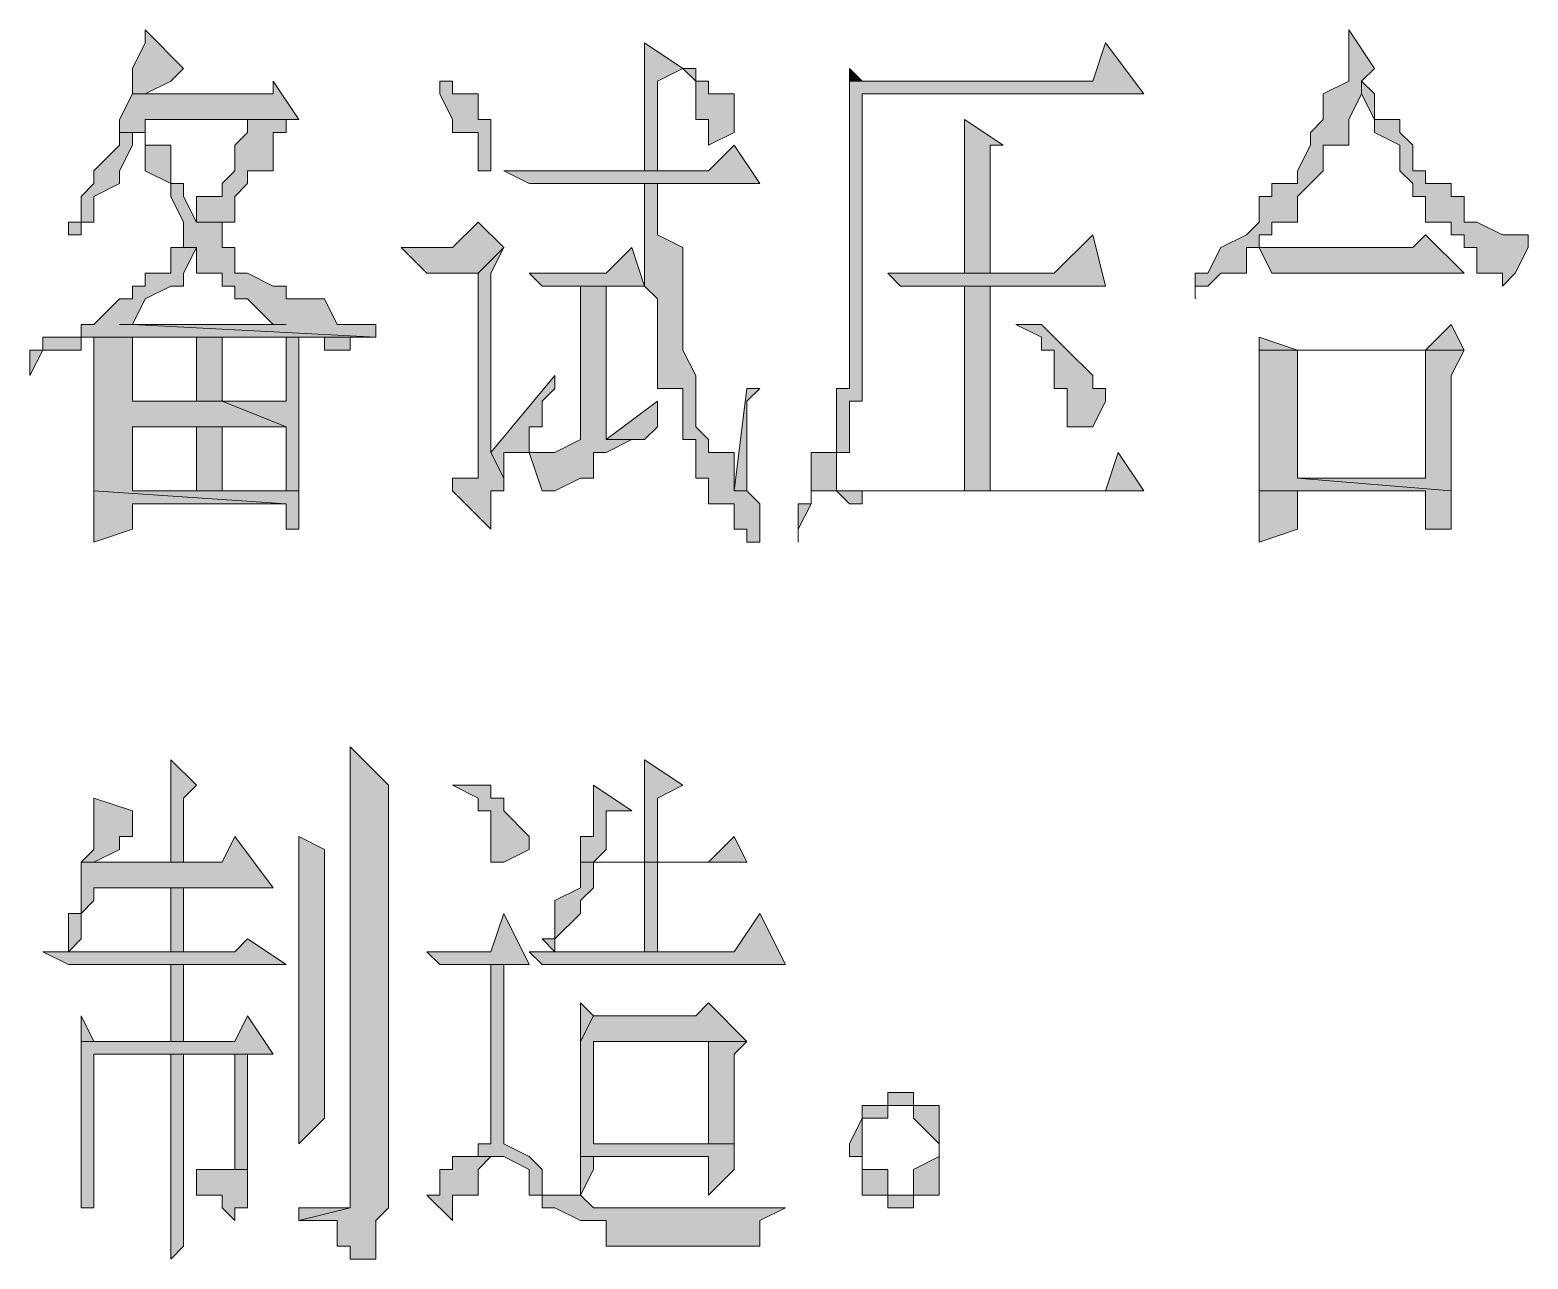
# Model space of a CAD drawing. Header units: millimetres. Extents: x 20 to 821, y 1 to 1134.
# Drawn here: x 688.5 to 709.56, y 529.88 to 547.16 of the extents above; entities that cross this region are included whole.
import ezdxf

# ---------------------------------------------------------------- set-up
doc = ezdxf.new("R2010")
doc.units = ezdxf.units.MM
doc.layers.add('1', color=7, linetype='Continuous')

msp = doc.modelspace()

# ---------------------------------------------------------------- hatches: boundary and pattern name
h = msp.add_hatch(color=0)
h.dxf.hatch_style = 2
h.paths.add_polyline_path([(690.12, 547.161732), (690.12, 546.981732), (689.94, 546.621732), (689.94, 546.261732), (690.12, 546.261732), (690.48, 546.441732), (690.66, 546.621732)])
h = msp.add_hatch(color=0)
h.dxf.hatch_style = 2
h.paths.add_polyline_path([(707.04, 547.161732), (707.04, 546.441732), (706.68, 546.261732), (706.68, 545.901732), (706.5, 545.721732), (706.5, 545.541732), (706.32, 545.181732), (706.32, 545.001732), (705.96, 545.001732), (705.96, 544.821732), (705.78, 544.821732), (705.78, 544.461732), (705.6, 544.281732), (705.24, 544.101732), (705.06, 543.741732), (704.88, 543.741732), (704.88, 543.561732), (704.88, 543.381732), (704.88, 543.561732), (705.06, 543.561732), (705.24, 543.741732), (705.6, 543.741732), (705.6, 544.101732), (705.78, 544.101732), (705.78, 544.281732), (705.96, 544.281732), (705.96, 544.461732), (706.32, 544.461732), (706.32, 544.821732), (706.5, 545.001732), (706.68, 545.181732), (706.68, 545.541732), (707.04, 545.541732), (707.04, 545.901732), (707.22, 546.261732), (707.22, 546.441732), (707.4, 546.621732)])
h = msp.add_hatch(color=0)
h.dxf.hatch_style = 2
h.paths.add_polyline_path([(697.14, 546.981732), (697.14, 545.181732), (697.32, 545.181732), (697.32, 546.441732), (697.68, 546.621732)])
h = msp.add_hatch(color=0)
h.dxf.hatch_style = 2
h.paths.add_polyline_path([(703.62, 546.981732), (703.44, 546.441732), (700.02, 546.441732), (700.02, 546.261732), (700.02, 542.121732), (699.84, 542.121732), (699.84, 541.221732), (699.48, 541.221732), (699.48, 540.861732), (699.48, 540.501732), (699.3, 540.501732), (699.3, 539.961732), (699.3, 540.141732), (699.48, 540.501732), (699.48, 540.681732), (699.84, 540.681732), (699.84, 541.221732), (700.02, 541.221732), (700.02, 541.941732), (700.2, 541.941732), (700.2, 546.261732), (704.16, 546.261732)])
h = msp.add_hatch(color=0)
h.dxf.hatch_style = 2
h.paths.add_polyline_path([(697.68, 546.621732), (697.86, 546.441732), (697.86, 545.901732), (698.04, 545.901732), (698.04, 545.541732), (698.4, 545.721732), (698.4, 546.261732), (698.04, 546.261732), (698.04, 546.441732), (697.86, 546.441732), (697.86, 546.621732)])
h = msp.add_hatch(color=0)
h.dxf.hatch_style = 2
h.paths.add_polyline_path([(700.02, 546.621732), (700.02, 546.441732), (700.2, 546.441732)])
h = msp.add_hatch(color=0)
h.dxf.hatch_style = 2
h.paths.add_polyline_path([(691.92, 546.441732), (691.92, 546.261732), (690.12, 546.261732), (689.94, 546.261732), (689.76, 545.901732), (689.76, 545.721732), (690.12, 545.721732), (690.12, 545.181732), (690.48, 545.001732), (690.48, 544.821732), (690.66, 544.461732), (690.66, 544.101732), (690.48, 544.101732), (690.84, 544.101732), (690.84, 543.741732), (691.2, 543.741732), (691.2, 543.561732), (691.38, 543.561732), (691.38, 543.381732), (691.56, 543.381732), (691.92, 543.021732), (692.1, 543.021732), (691.92, 543.021732), (689.94, 543.021732), (693.36, 542.841732), (693.36, 543.021732), (693, 543.021732), (692.82, 543.021732), (692.64, 543.381732), (692.1, 543.381732), (692.1, 543.561732), (691.92, 543.561732), (691.56, 543.741732), (691.38, 543.741732), (691.38, 544.101732), (691.2, 544.101732), (691.2, 544.281732), (691.2, 544.461732), (691.38, 544.461732), (690.84, 544.461732), (690.66, 544.821732), (690.66, 545.001732), (690.48, 545.001732), (690.48, 545.541732), (690.12, 545.541732), (690.12, 545.901732), (691.56, 545.901732), (692.28, 545.901732)])
h = msp.add_hatch(color=0)
h.dxf.hatch_style = 2
h.paths.add_polyline_path([(694.26, 546.441732), (694.26, 546.261732), (694.44, 545.901732), (694.44, 545.721732), (694.8, 545.721732), (694.8, 545.181732), (694.98, 545.181732), (694.98, 545.901732), (694.8, 545.901732), (694.8, 546.261732), (694.44, 546.261732), (694.44, 546.441732)])
h = msp.add_hatch(color=0)
h.dxf.hatch_style = 2
h.paths.add_polyline_path([(707.22, 546.441732), (707.22, 546.261732), (707.4, 545.901732), (707.4, 545.721732), (707.76, 545.541732), (707.76, 545.181732), (707.94, 545.001732), (707.94, 544.821732), (708.12, 544.821732), (708.12, 544.461732), (708.48, 544.461732), (708.48, 544.281732), (708.66, 544.281732), (708.66, 544.101732), (708.84, 544.101732), (708.84, 543.741732), (709.2, 543.741732), (709.2, 543.561732), (709.38, 543.741732), (709.56, 544.101732), (709.56, 544.281732), (709.38, 544.281732), (709.2, 544.281732), (708.84, 544.461732), (708.66, 544.461732), (708.66, 544.821732), (708.48, 544.821732), (708.48, 545.001732), (708.12, 545.001732), (708.12, 545.181732), (707.94, 545.181732), (707.94, 545.541732), (707.76, 545.721732), (707.76, 545.901732), (707.4, 545.901732), (707.4, 546.261732)])
h = msp.add_hatch(color=0)
h.dxf.hatch_style = 2
h.paths.add_polyline_path([(692.28, 545.901732), (691.56, 545.901732), (691.56, 545.721732), (691.38, 545.541732), (691.38, 545.181732), (691.2, 545.001732), (691.2, 544.821732), (690.84, 544.821732), (690.84, 544.461732), (691.38, 544.461732), (691.38, 544.821732), (691.56, 545.001732), (691.56, 545.181732), (691.92, 545.181732), (691.92, 545.721732), (692.1, 545.721732), (692.1, 545.901732)])
h = msp.add_hatch(color=0)
h.dxf.hatch_style = 2
h.paths.add_polyline_path([(701.64, 545.901732), (701.64, 543.741732), (702, 543.741732), (702, 545.541732), (702.18, 545.541732)])
h = msp.add_hatch(color=0)
h.dxf.hatch_style = 2
h.paths.add_polyline_path([(689.76, 545.721732), (689.76, 545.541732), (689.4, 545.181732), (689.4, 545.001732), (689.22, 544.821732), (689.22, 544.461732), (689.04, 544.461732), (689.04, 544.281732), (689.22, 544.281732), (689.22, 544.461732), (689.4, 544.461732), (689.4, 544.821732), (689.76, 545.001732), (689.76, 545.181732), (689.94, 545.541732), (689.94, 545.721732), (690.12, 545.721732)])
h = msp.add_hatch(color=0)
h.dxf.hatch_style = 2
h.paths.add_polyline_path([(698.4, 545.541732), (698.04, 545.181732), (695.16, 545.181732), (695.52, 545.001732), (698.76, 545.001732)])
h = msp.add_hatch(color=0)
h.dxf.hatch_style = 2
h.paths.add_polyline_path([(697.32, 545.001732), (697.14, 545.001732), (697.14, 544.821732), (697.14, 543.561732), (696.24, 543.561732), (697.14, 543.561732), (697.32, 543.381732), (697.32, 542.121732), (697.68, 542.121732), (697.68, 541.581732), (697.68, 541.401732), (697.86, 541.401732), (697.86, 541.221732), (697.86, 540.861732), (698.04, 540.861732), (698.04, 540.501732), (698.4, 540.501732), (698.4, 540.141732), (698.58, 540.141732), (698.58, 539.961732), (698.76, 539.961732), (698.76, 540.501732), (698.58, 540.681732), (698.4, 540.681732), (698.4, 540.861732), (698.4, 541.221732), (698.04, 541.221732), (698.04, 541.401732), (697.86, 541.581732), (697.86, 542.301732), (697.68, 542.661732), (697.68, 544.101732), (697.32, 544.281732)])
h = msp.add_hatch(color=0)
h.dxf.hatch_style = 2
h.paths.add_polyline_path([(694.8, 544.461732), (694.44, 544.101732), (693.72, 544.101732), (694.08, 543.741732), (694.8, 543.741732), (695.16, 544.101732)])
h = msp.add_hatch(color=0)
h.dxf.hatch_style = 2
h.paths.add_polyline_path([(703.44, 544.281732), (702.9, 543.741732), (700.56, 543.741732), (700.74, 543.561732), (703.62, 543.561732)])
h = msp.add_hatch(color=0)
h.dxf.hatch_style = 2
h.paths.add_polyline_path([(708.12, 544.281732), (707.94, 544.101732), (705.78, 544.101732), (705.96, 543.741732), (708.66, 543.741732)])
h = msp.add_hatch(color=0)
h.dxf.hatch_style = 2
h.paths.add_polyline_path([(690.48, 544.101732), (690.48, 543.741732), (690.12, 543.741732), (690.12, 543.561732), (689.94, 543.561732), (689.94, 543.381732), (689.76, 543.381732), (689.4, 543.021732), (689.22, 543.021732), (689.22, 542.841732), (688.68, 542.841732), (688.68, 542.661732), (688.5, 542.661732), (688.5, 542.301732), (688.68, 542.661732), (689.04, 542.661732), (689.22, 542.661732), (689.22, 542.841732), (693.36, 542.841732), (689.94, 543.021732), (689.76, 543.021732), (689.94, 543.021732), (690.12, 543.381732), (690.48, 543.561732), (690.66, 543.561732), (690.66, 543.741732), (690.84, 544.101732)])
h = msp.add_hatch(color=0)
h.dxf.hatch_style = 2
h.paths.add_polyline_path([(695.16, 544.101732), (694.8, 543.741732), (694.8, 540.861732), (694.44, 540.861732), (694.44, 540.681732), (694.98, 540.141732), (694.98, 540.681732), (695.16, 540.681732), (695.16, 540.861732), (694.98, 541.221732), (694.98, 543.741732)])
h = msp.add_hatch(color=0)
h.dxf.hatch_style = 2
h.paths.add_polyline_path([(696.96, 544.101732), (696.6, 543.741732), (695.52, 543.741732), (695.7, 543.561732), (697.14, 543.561732)])
h = msp.add_hatch(color=0)
h.dxf.hatch_style = 2
h.paths.add_polyline_path([(696.24, 543.561732), (696.24, 541.401732), (695.88, 541.221732), (695.52, 541.221732), (695.7, 540.681732), (695.88, 540.681732), (696.24, 540.861732), (696.42, 540.861732), (696.42, 541.221732), (696.6, 541.221732), (696.96, 541.401732), (696.6, 541.401732), (696.6, 543.561732), (697.14, 543.561732)])
h = msp.add_hatch(color=0)
h.dxf.hatch_style = 2
h.paths.add_polyline_path([(701.64, 540.681732), (702, 540.681732), (702, 543.561732), (701.64, 543.561732)])
h = msp.add_hatch(color=0)
h.dxf.hatch_style = 2
h.paths.add_polyline_path([(702.72, 543.021732), (702.36, 543.021732), (702.72, 542.841732), (702.72, 542.661732), (702.9, 542.661732), (702.9, 542.121732), (703.08, 542.121732), (703.08, 541.581732), (703.44, 541.581732), (703.62, 541.941732), (703.62, 542.121732), (703.44, 542.121732), (703.44, 542.301732), (703.08, 542.661732), (702.9, 542.841732)])
h = msp.add_hatch(color=0)
h.dxf.hatch_style = 2
h.paths.add_polyline_path([(708.48, 543.021732), (708.12, 542.661732), (705.78, 542.661732), (705.78, 542.301732), (705.78, 540.681732), (708.12, 540.681732), (708.12, 540.141732), (708.48, 540.141732), (708.48, 540.681732), (706.32, 540.861732), (706.32, 542.661732), (708.12, 542.661732), (708.66, 542.661732)])
h = msp.add_hatch(color=0)
h.dxf.hatch_style = 2
h.paths.add_polyline_path([(689.4, 542.841732), (689.4, 540.681732), (692.1, 540.501732), (692.1, 540.141732), (692.28, 540.141732), (692.28, 540.681732), (691.2, 540.681732), (689.94, 540.681732), (689.94, 541.581732), (692.1, 541.581732), (691.2, 541.941732), (689.94, 541.941732), (689.94, 542.841732), (692.28, 542.841732)])
h = msp.add_hatch(color=0)
h.dxf.hatch_style = 2
h.paths.add_polyline_path([(693, 542.841732), (689.4, 542.841732), (692.28, 542.841732), (692.64, 542.841732), (692.64, 542.661732), (693, 542.661732)])
h = msp.add_hatch(color=0)
h.dxf.hatch_style = 2
h.paths.add_polyline_path([(690.84, 542.841732), (690.84, 541.941732), (689.94, 541.941732), (691.2, 541.941732), (691.2, 542.841732), (692.1, 542.841732)])
h = msp.add_hatch(color=0)
h.dxf.hatch_style = 2
h.paths.add_polyline_path([(692.28, 542.841732), (690.84, 542.841732), (692.1, 542.841732), (692.1, 541.941732), (691.2, 541.941732), (692.1, 541.581732), (692.1, 540.681732), (691.2, 540.681732), (692.28, 540.681732), (692.28, 540.861732)])
h = msp.add_hatch(color=0)
h.dxf.hatch_style = 2
h.paths.add_polyline_path([(705.78, 542.841732), (705.78, 542.661732), (706.32, 542.661732)])
h = msp.add_hatch(color=0)
h.dxf.hatch_style = 2
h.paths.add_polyline_path([(708.66, 542.661732), (708.12, 542.661732), (708.12, 540.861732), (706.32, 540.861732), (708.48, 540.681732), (708.48, 542.301732)])
h = msp.add_hatch(color=0)
h.dxf.hatch_style = 2
h.paths.add_polyline_path([(695.88, 542.301732), (694.98, 541.221732), (695.16, 540.861732), (695.16, 541.221732), (695.52, 541.221732), (695.52, 541.581732), (695.7, 541.581732), (695.7, 541.941732), (695.88, 542.121732)])
h = msp.add_hatch(color=0)
h.dxf.hatch_style = 2
h.paths.add_polyline_path([(698.76, 542.121732), (698.58, 542.121732), (698.4, 540.681732), (698.58, 540.681732), (698.58, 540.861732), (698.58, 541.941732)])
h = msp.add_hatch(color=0)
h.dxf.hatch_style = 2
h.paths.add_polyline_path([(697.32, 541.941732), (696.6, 541.401732), (697.14, 541.401732), (697.32, 541.581732)])
h = msp.add_hatch(color=0)
h.dxf.hatch_style = 2
h.paths.add_polyline_path([(691.2, 541.581732), (690.84, 541.581732), (690.84, 540.681732), (689.94, 540.681732), (691.2, 540.681732)])
h = msp.add_hatch(color=0)
h.dxf.hatch_style = 2
h.paths.add_polyline_path([(703.8, 541.221732), (703.62, 540.681732), (699.84, 540.681732), (700.02, 540.501732), (700.2, 540.501732), (700.2, 540.681732), (704.16, 540.681732)])
h = msp.add_hatch(color=0)
h.dxf.hatch_style = 2
h.paths.add_polyline_path([(689.4, 540.681732), (689.4, 539.961732), (689.94, 540.141732), (689.94, 540.501732), (692.1, 540.501732)])
h = msp.add_hatch(color=0)
h.dxf.hatch_style = 2
h.paths.add_polyline_path([(705.78, 540.681732), (705.78, 539.961732), (706.32, 540.141732), (706.32, 540.681732), (708.12, 540.681732)])
h = msp.add_hatch(color=0)
h.dxf.hatch_style = 2
h.paths.add_polyline_path([(693, 537.081732), (693, 530.601732), (692.28, 530.421732), (692.82, 530.421732), (692.82, 530.061732), (693, 530.061732), (693, 529.881732), (693.36, 529.881732), (693.36, 530.061732), (693.36, 530.421732), (693.54, 530.601732), (693.54, 536.541732)])
h = msp.add_hatch(color=0)
h.dxf.hatch_style = 2
h.paths.add_polyline_path([(690.48, 536.901732), (690.48, 535.461732), (689.4, 535.461732), (690.66, 535.461732), (690.66, 536.361732), (690.84, 536.541732)])
h = msp.add_hatch(color=0)
h.dxf.hatch_style = 2
h.paths.add_polyline_path([(697.14, 536.901732), (697.14, 535.461732), (697.32, 535.461732), (697.32, 536.361732), (697.68, 536.541732)])
h = msp.add_hatch(color=0)
h.dxf.hatch_style = 2
h.paths.add_polyline_path([(694.8, 536.541732), (694.44, 536.541732), (694.8, 536.361732), (694.8, 536.181732), (694.98, 536.181732), (694.98, 535.461732), (695.16, 535.461732), (695.52, 535.641732), (695.52, 535.821732), (695.16, 536.181732), (695.16, 536.361732), (694.98, 536.361732), (694.98, 536.541732)])
h = msp.add_hatch(color=0)
h.dxf.hatch_style = 2
h.paths.add_polyline_path([(696.42, 536.541732), (696.42, 535.821732), (696.24, 535.821732), (696.24, 535.461732), (696.42, 535.461732), (696.6, 535.641732), (696.6, 536.181732), (696.96, 536.181732)])
h = msp.add_hatch(color=0)
h.dxf.hatch_style = 2
h.paths.add_polyline_path([(689.4, 536.361732), (689.4, 535.641732), (689.22, 535.461732), (690.66, 535.461732), (689.4, 535.461732), (689.76, 535.641732), (689.76, 535.821732), (689.94, 535.821732), (689.94, 536.181732)])
h = msp.add_hatch(color=0)
h.dxf.hatch_style = 2
h.paths.add_polyline_path([(691.38, 535.821732), (691.2, 535.461732), (689.22, 535.461732), (689.22, 535.101732), (689.22, 534.741732), (689.04, 534.741732), (689.04, 534.201732), (689.22, 534.381732), (689.22, 534.741732), (689.4, 534.921732), (689.4, 535.101732), (690.48, 535.101732), (691.92, 535.101732)])
h = msp.add_hatch(color=0)
h.dxf.hatch_style = 2
h.paths.add_polyline_path([(692.28, 535.821732), (692.28, 531.501732), (692.64, 531.861732), (692.64, 532.221732), (692.64, 535.641732)])
h = msp.add_hatch(color=0)
h.dxf.hatch_style = 2
h.paths.add_polyline_path([(698.4, 535.821732), (698.04, 535.461732), (696.24, 535.461732), (696.24, 535.101732), (695.88, 534.921732), (695.88, 534.381732), (695.7, 534.381732), (695.88, 534.201732), (695.88, 534.381732), (696.24, 534.741732), (696.24, 534.921732), (696.42, 535.101732), (696.42, 535.461732), (697.14, 535.461732), (698.58, 535.461732)])
h = msp.add_hatch(color=0)
h.dxf.hatch_style = 2
h.paths.add_polyline_path([(697.14, 534.201732), (697.32, 534.201732), (697.32, 535.461732), (697.14, 535.461732)])
h = msp.add_hatch(color=0)
h.dxf.hatch_style = 2
h.paths.add_polyline_path([(690.48, 534.201732), (690.66, 534.201732), (690.66, 535.101732), (690.48, 535.101732)])
h = msp.add_hatch(color=0)
h.dxf.hatch_style = 2
h.paths.add_polyline_path([(695.16, 534.741732), (694.98, 534.201732), (694.08, 534.201732), (694.26, 534.021732), (695.52, 534.021732)])
h = msp.add_hatch(color=0)
h.dxf.hatch_style = 2
h.paths.add_polyline_path([(698.76, 534.741732), (698.4, 534.201732), (695.52, 534.201732), (695.7, 534.021732), (699.12, 534.021732)])
h = msp.add_hatch(color=0)
h.dxf.hatch_style = 2
h.paths.add_polyline_path([(691.56, 534.381732), (691.38, 534.201732), (688.68, 534.201732), (689.04, 534.021732), (692.1, 534.021732)])
h = msp.add_hatch(color=0)
h.dxf.hatch_style = 2
h.paths.add_polyline_path([(690.48, 532.941732), (690.66, 532.941732), (690.66, 534.021732), (690.48, 534.021732)])
h = msp.add_hatch(color=0)
h.dxf.hatch_style = 2
h.paths.add_polyline_path([(695.52, 534.021732), (694.98, 534.021732), (694.98, 531.501732), (694.8, 531.501732), (694.8, 531.321732), (695.16, 531.321732), (695.52, 531.141732), (695.52, 530.781732), (695.7, 530.781732), (695.7, 530.601732), (695.88, 530.601732), (696.24, 530.421732), (696.6, 530.421732), (696.6, 530.061732), (696.96, 530.061732), (697.14, 530.061732), (698.76, 530.061732), (698.76, 530.421732), (699.12, 530.601732), (696.42, 530.601732), (696.24, 530.781732), (695.7, 530.781732), (695.7, 531.141732), (695.52, 531.321732), (695.16, 531.501732), (695.16, 534.021732)])
h = msp.add_hatch(color=0)
h.dxf.hatch_style = 2
h.paths.add_polyline_path([(696.24, 533.481732), (696.24, 532.941732), (696.42, 533.301732)])
h = msp.add_hatch(color=0)
h.dxf.hatch_style = 2
h.paths.add_polyline_path([(698.04, 533.481732), (697.86, 533.301732), (696.42, 533.301732), (696.24, 532.941732), (696.24, 531.321732), (698.04, 531.321732), (698.04, 530.781732), (698.4, 531.141732), (698.4, 531.501732), (696.42, 531.501732), (696.42, 532.941732), (698.04, 532.941732), (698.58, 532.941732)])
h = msp.add_hatch(color=0)
h.dxf.hatch_style = 2
h.paths.add_polyline_path([(689.22, 533.301732), (689.22, 532.941732), (689.4, 532.941732)])
h = msp.add_hatch(color=0)
h.dxf.hatch_style = 2
h.paths.add_polyline_path([(691.56, 533.301732), (691.38, 532.941732), (689.22, 532.941732), (689.22, 532.761732), (689.22, 530.601732), (689.4, 530.601732), (689.4, 532.761732), (690.48, 532.761732), (691.92, 532.761732)])
h = msp.add_hatch(color=0)
h.dxf.hatch_style = 2
h.paths.add_polyline_path([(698.58, 532.941732), (698.04, 532.941732), (698.04, 531.501732), (696.42, 531.501732), (698.4, 531.501732), (698.4, 532.761732)])
h = msp.add_hatch(color=0)
h.dxf.hatch_style = 2
h.paths.add_polyline_path([(690.66, 532.761732), (690.48, 532.761732), (690.48, 531.141732), (690.48, 529.881732), (690.66, 530.061732)])
h = msp.add_hatch(color=0)
h.dxf.hatch_style = 2
h.paths.add_polyline_path([(691.92, 532.761732), (691.38, 532.761732), (691.38, 531.321732), (691.38, 531.141732), (691.56, 531.141732), (691.56, 532.761732)])
h = msp.add_hatch(color=0)
h.dxf.hatch_style = 2
h.paths.add_polyline_path([(700.74, 532.221732), (700.56, 532.221732), (700.56, 532.041732), (700.2, 532.041732), (700.2, 531.861732), (700.02, 531.501732), (700.02, 531.321732), (700.2, 531.321732), (700.2, 530.781732), (700.74, 530.781732), (700.56, 530.781732), (700.56, 531.141732), (700.2, 531.141732), (700.2, 531.321732), (700.2, 531.861732), (700.56, 531.861732), (700.56, 532.041732), (700.74, 532.041732), (701.28, 532.041732), (700.92, 532.041732), (700.92, 532.221732)])
h = msp.add_hatch(color=0)
h.dxf.hatch_style = 2
h.paths.add_polyline_path([(701.28, 532.041732), (700.74, 532.041732), (700.92, 532.041732), (700.92, 531.861732), (701.28, 531.501732), (701.28, 531.321732), (700.92, 531.141732), (700.92, 530.781732), (700.74, 530.781732), (700.2, 530.781732), (700.56, 530.781732), (700.56, 530.601732), (700.74, 530.601732), (700.92, 530.601732), (700.92, 530.781732), (701.28, 530.781732)])
h = msp.add_hatch(color=0)
h.dxf.hatch_style = 2
h.paths.add_polyline_path([(690.84, 531.141732), (690.84, 530.781732), (691.2, 530.781732), (691.2, 530.601732), (691.38, 530.421732), (691.38, 530.601732), (691.56, 530.601732), (691.56, 531.141732), (691.38, 531.141732)])
h = msp.add_hatch(color=0)
h.dxf.hatch_style = 2
h.paths.add_polyline_path([(694.8, 531.321732), (694.44, 531.321732), (694.44, 531.141732), (694.26, 531.141732), (694.26, 530.781732), (694.08, 530.781732), (694.44, 530.421732), (694.44, 530.781732), (694.8, 530.781732), (694.8, 531.141732), (694.98, 531.321732), (695.16, 531.321732)])
h = msp.add_hatch(color=0)
h.dxf.hatch_style = 2
h.paths.add_polyline_path([(696.24, 531.321732), (696.24, 530.781732), (696.42, 531.141732), (696.42, 531.321732), (698.04, 531.321732)])
h = msp.add_hatch(color=0)
h.dxf.hatch_style = 2
h.paths.add_polyline_path([(692.28, 530.601732), (692.28, 530.421732), (693, 530.601732)])
h = msp.add_hatch(color=0)
h.dxf.hatch_style = 2
h.paths.add_polyline_path([(699.12, 530.601732), (697.32, 530.601732)])

# ---------------------------------------------------------------- linework, layer by layer
at = {"layer": '1', "color": 0, "lineweight": 5}
for points in [[(690.12, 547.161732), (690.12, 546.981732), (689.94, 546.621732), (689.94, 546.261732), (690.12, 546.261732), (690.48, 546.441732), (690.66, 546.621732), (690.12, 547.161732)], [(707.04, 547.161732), (707.04, 546.441732), (706.68, 546.261732), (706.68, 545.901732), (706.5, 545.721732), (706.5, 545.541732), (706.32, 545.181732), (706.32, 545.001732), (705.96, 545.001732), (705.96, 544.821732), (705.78, 544.821732), (705.78, 544.461732), (705.6, 544.281732), (705.24, 544.101732), (705.24, 544.101732), (705.06, 543.741732), (704.88, 543.741732), (704.88, 543.561732), (704.88, 543.381732), (704.88, 543.561732), (705.06, 543.561732), (705.24, 543.741732), (705.6, 543.741732), (705.6, 544.101732), (705.78, 544.101732), (705.78, 544.281732), (705.96, 544.281732), (705.96, 544.461732), (706.32, 544.461732), (706.32, 544.821732), (706.5, 545.001732), (706.68, 545.181732), (706.68, 545.541732), (707.04, 545.541732), (707.04, 545.901732), (707.22, 546.261732), (707.22, 546.441732), (707.4, 546.621732), (707.04, 547.161732)], [(697.14, 546.981732), (697.14, 545.181732), (697.32, 545.181732), (697.32, 546.441732), (697.68, 546.621732), (697.14, 546.981732)], [(703.62, 546.981732), (703.44, 546.441732), (700.02, 546.441732), (700.02, 546.261732), (700.02, 542.121732), (699.84, 542.121732), (699.84, 541.221732), (699.48, 541.221732), (699.48, 540.861732), (699.48, 540.861732), (699.48, 540.501732), (699.3, 540.501732), (699.3, 539.961732), (699.3, 540.141732), (699.48, 540.501732), (699.48, 540.681732), (699.84, 540.681732), (699.84, 541.221732), (700.02, 541.221732), (700.02, 541.941732), (700.2, 541.941732), (700.2, 546.261732), (704.16, 546.261732), (703.62, 546.981732)], [(697.68, 546.621732), (697.86, 546.441732), (697.86, 545.901732), (698.04, 545.901732), (698.04, 545.541732), (698.4, 545.721732), (698.4, 546.261732), (698.04, 546.261732), (698.04, 546.441732), (697.86, 546.441732), (697.86, 546.621732), (697.68, 546.621732)], [(700.02, 546.621732), (700.02, 546.441732), (700.2, 546.441732), (700.02, 546.621732)], [(691.92, 546.441732), (691.92, 546.261732), (690.12, 546.261732), (689.94, 546.261732), (689.76, 545.901732), (689.76, 545.721732), (690.12, 545.721732), (690.12, 545.181732), (690.48, 545.001732), (690.48, 544.821732), (690.66, 544.461732), (690.66, 544.101732), (690.48, 544.101732), (690.84, 544.101732), (690.84, 543.741732), (691.2, 543.741732), (691.2, 543.561732), (691.38, 543.561732), (691.38, 543.561732), (691.38, 543.381732), (691.56, 543.381732), (691.92, 543.021732), (692.1, 543.021732), (691.92, 543.021732), (689.94, 543.021732), (693.36, 542.841732), (693.36, 543.021732), (693, 543.021732), (692.82, 543.021732), (692.64, 543.381732), (692.1, 543.381732), (692.1, 543.561732), (691.92, 543.561732), (691.56, 543.741732), (691.38, 543.741732), (691.38, 544.101732), (691.2, 544.101732), (691.2, 544.281732), (691.2, 544.461732), (691.38, 544.461732), (690.84, 544.461732), (690.66, 544.821732), (690.66, 545.001732), (690.48, 545.001732), (690.48, 545.541732), (690.12, 545.541732), (690.12, 545.901732), (691.56, 545.901732), (692.28, 545.901732), (691.92, 546.441732)], [(694.26, 546.441732), (694.26, 546.261732), (694.44, 545.901732), (694.44, 545.721732), (694.8, 545.721732), (694.8, 545.181732), (694.98, 545.181732), (694.98, 545.901732), (694.8, 545.901732), (694.8, 546.261732), (694.44, 546.261732), (694.44, 546.441732), (694.26, 546.441732)], [(707.22, 546.441732), (707.22, 546.261732), (707.4, 545.901732), (707.4, 545.721732), (707.76, 545.541732), (707.76, 545.181732), (707.94, 545.001732), (707.94, 544.821732), (708.12, 544.821732), (708.12, 544.461732), (708.48, 544.461732), (708.48, 544.281732), (708.66, 544.281732), (708.66, 544.101732), (708.84, 544.101732), (708.84, 543.741732), (709.2, 543.741732), (709.2, 543.561732), (709.2, 543.561732), (709.38, 543.741732), (709.56, 544.101732), (709.56, 544.281732), (709.38, 544.281732), (709.2, 544.281732), (708.84, 544.461732), (708.66, 544.461732), (708.66, 544.821732), (708.48, 544.821732), (708.48, 545.001732), (708.12, 545.001732), (708.12, 545.181732), (707.94, 545.181732), (707.94, 545.541732), (707.76, 545.721732), (707.76, 545.901732), (707.4, 545.901732), (707.4, 546.261732), (707.22, 546.441732)], [(692.28, 545.901732), (691.56, 545.901732), (691.56, 545.721732), (691.38, 545.541732), (691.38, 545.181732), (691.2, 545.001732), (691.2, 544.821732), (690.84, 544.821732), (690.84, 544.461732), (691.38, 544.461732), (691.38, 544.821732), (691.56, 545.001732), (691.56, 545.181732), (691.92, 545.181732), (691.92, 545.721732), (692.1, 545.721732), (692.1, 545.901732), (692.28, 545.901732)], [(701.64, 545.901732), (701.64, 543.741732), (702, 543.741732), (702, 545.541732), (702.18, 545.541732), (701.64, 545.901732)], [(689.76, 545.721732), (689.76, 545.541732), (689.4, 545.181732), (689.4, 545.001732), (689.22, 544.821732), (689.22, 544.461732), (689.04, 544.461732), (689.04, 544.281732), (689.22, 544.281732), (689.22, 544.461732), (689.4, 544.461732), (689.4, 544.821732), (689.76, 545.001732), (689.76, 545.181732), (689.94, 545.541732), (689.94, 545.721732), (690.12, 545.721732), (689.76, 545.721732)], [(698.4, 545.541732), (698.04, 545.181732), (695.16, 545.181732), (695.52, 545.001732), (698.76, 545.001732), (698.4, 545.541732)], [(697.32, 545.001732), (697.14, 545.001732), (697.14, 544.821732), (697.14, 543.561732), (696.24, 543.561732), (697.14, 543.561732), (697.32, 543.381732), (697.32, 542.121732), (697.68, 542.121732), (697.68, 541.581732), (697.68, 541.401732), (697.86, 541.401732), (697.86, 541.221732), (697.86, 540.861732), (698.04, 540.861732), (698.04, 540.501732), (698.4, 540.501732), (698.4, 540.141732), (698.58, 540.141732), (698.58, 539.961732), (698.76, 539.961732), (698.76, 540.501732), (698.58, 540.681732), (698.4, 540.681732), (698.4, 540.861732), (698.4, 541.221732), (698.04, 541.221732), (698.04, 541.401732), (697.86, 541.581732), (697.86, 542.301732), (697.68, 542.661732), (697.68, 544.101732), (697.32, 544.281732), (697.32, 545.001732)], [(694.8, 544.461732), (694.44, 544.101732), (693.72, 544.101732), (694.08, 543.741732), (694.8, 543.741732), (695.16, 544.101732), (694.8, 544.461732)], [(703.44, 544.281732), (702.9, 543.741732), (700.56, 543.741732), (700.74, 543.561732), (703.62, 543.561732), (703.44, 544.281732)], [(708.12, 544.281732), (707.94, 544.101732), (705.78, 544.101732), (705.96, 543.741732), (708.66, 543.741732), (708.12, 544.281732)], [(690.48, 544.101732), (690.48, 543.741732), (690.12, 543.741732), (690.12, 543.561732), (689.94, 543.561732), (689.94, 543.381732), (689.76, 543.381732), (689.4, 543.021732), (689.22, 543.021732), (689.22, 542.841732), (688.68, 542.841732), (688.68, 542.661732), (688.5, 542.661732), (688.5, 542.301732), (688.68, 542.661732), (689.04, 542.661732), (689.04, 542.661732), (689.22, 542.661732), (689.22, 542.841732), (693.36, 542.841732), (689.94, 543.021732), (689.76, 543.021732), (689.94, 543.021732), (690.12, 543.381732), (690.48, 543.561732), (690.66, 543.561732), (690.66, 543.741732), (690.84, 544.101732), (690.48, 544.101732)], [(695.16, 544.101732), (694.8, 543.741732), (694.8, 540.861732), (694.44, 540.861732), (694.44, 540.681732), (694.98, 540.141732), (694.98, 540.681732), (695.16, 540.681732), (695.16, 540.861732), (694.98, 541.221732), (694.98, 543.741732), (695.16, 544.101732)], [(696.96, 544.101732), (696.6, 543.741732), (695.52, 543.741732), (695.7, 543.561732), (697.14, 543.561732), (696.96, 544.101732)], [(696.24, 543.561732), (696.24, 541.401732), (695.88, 541.221732), (695.52, 541.221732), (695.7, 540.681732), (695.88, 540.681732), (696.24, 540.861732), (696.42, 540.861732), (696.42, 541.221732), (696.6, 541.221732), (696.96, 541.401732), (696.6, 541.401732), (696.6, 543.561732), (697.14, 543.561732), (696.24, 543.561732)], [(701.64, 540.681732), (702, 540.681732), (702, 543.561732), (701.64, 543.561732), (701.64, 540.681732)], [(702.72, 543.021732), (702.36, 543.021732), (702.72, 542.841732), (702.72, 542.661732), (702.9, 542.661732), (702.9, 542.121732), (703.08, 542.121732), (703.08, 541.581732), (703.44, 541.581732), (703.62, 541.941732), (703.62, 542.121732), (703.44, 542.121732), (703.44, 542.301732), (703.08, 542.661732), (702.9, 542.841732), (702.72, 543.021732)], [(708.48, 543.021732), (708.12, 542.661732), (705.78, 542.661732), (705.78, 542.301732), (705.78, 540.681732), (708.12, 540.681732), (708.12, 540.141732), (708.48, 540.141732), (708.48, 540.681732), (706.32, 540.861732), (706.32, 542.661732), (708.12, 542.661732), (708.66, 542.661732), (708.48, 543.021732)], [(689.4, 542.841732), (689.4, 540.681732), (692.1, 540.501732), (692.1, 540.141732), (692.28, 540.141732), (692.28, 540.681732), (691.2, 540.681732), (689.94, 540.681732), (689.94, 541.581732), (692.1, 541.581732), (691.2, 541.941732), (689.94, 541.941732), (689.94, 542.841732), (692.28, 542.841732), (689.4, 542.841732)], [(693, 542.841732), (689.4, 542.841732), (692.28, 542.841732), (692.64, 542.841732), (692.64, 542.661732), (693, 542.661732), (693, 542.841732)], [(690.84, 542.841732), (690.84, 541.941732), (689.94, 541.941732), (691.2, 541.941732), (691.2, 542.841732), (692.1, 542.841732), (690.84, 542.841732)], [(692.28, 542.841732), (690.84, 542.841732), (692.1, 542.841732), (692.1, 541.941732), (691.2, 541.941732), (692.1, 541.581732), (692.1, 540.681732), (691.2, 540.681732), (692.28, 540.681732), (692.28, 540.861732), (692.28, 542.841732)], [(705.78, 542.841732), (705.78, 542.661732), (706.32, 542.661732), (705.78, 542.841732)], [(708.66, 542.661732), (708.12, 542.661732), (708.12, 540.861732), (706.32, 540.861732), (708.48, 540.681732), (708.48, 542.301732), (708.66, 542.661732)], [(695.88, 542.301732), (694.98, 541.221732), (695.16, 540.861732), (695.16, 541.221732), (695.52, 541.221732), (695.52, 541.581732), (695.7, 541.581732), (695.7, 541.941732), (695.88, 542.121732), (695.88, 542.301732)], [(698.76, 542.121732), (698.58, 542.121732), (698.4, 540.681732), (698.58, 540.681732), (698.58, 540.861732), (698.58, 541.941732), (698.76, 542.121732)], [(697.32, 541.941732), (696.6, 541.401732), (697.14, 541.401732), (697.32, 541.581732), (697.32, 541.941732)], [(691.2, 541.581732), (690.84, 541.581732), (690.84, 540.681732), (689.94, 540.681732), (691.2, 540.681732), (691.2, 541.581732)], [(703.8, 541.221732), (703.62, 540.681732), (699.84, 540.681732), (700.02, 540.501732), (700.2, 540.501732), (700.2, 540.681732), (704.16, 540.681732), (703.8, 541.221732)], [(689.4, 540.681732), (689.4, 539.961732), (689.94, 540.141732), (689.94, 540.501732), (692.1, 540.501732), (689.4, 540.681732)], [(705.78, 540.681732), (705.78, 539.961732), (706.32, 540.141732), (706.32, 540.681732), (708.12, 540.681732), (705.78, 540.681732)], [(693, 537.081732), (693, 530.601732), (692.28, 530.421732), (692.82, 530.421732), (692.82, 530.061732), (693, 530.061732), (693, 529.881732), (693.36, 529.881732), (693.36, 530.061732), (693.36, 530.421732), (693.36, 530.421732), (693.54, 530.601732), (693.54, 536.541732), (693, 537.081732)], [(690.48, 536.901732), (690.48, 535.461732), (689.4, 535.461732), (690.66, 535.461732), (690.66, 536.361732), (690.84, 536.541732), (690.48, 536.901732)], [(697.14, 536.901732), (697.14, 535.461732), (697.32, 535.461732), (697.32, 536.361732), (697.68, 536.541732), (697.14, 536.901732)], [(694.8, 536.541732), (694.44, 536.541732), (694.8, 536.361732), (694.8, 536.181732), (694.98, 536.181732), (694.98, 535.461732), (695.16, 535.461732), (695.52, 535.641732), (695.52, 535.821732), (695.16, 536.181732), (695.16, 536.361732), (694.98, 536.361732), (694.98, 536.541732), (694.8, 536.541732)], [(696.42, 536.541732), (696.42, 535.821732), (696.24, 535.821732), (696.24, 535.461732), (696.42, 535.461732), (696.6, 535.641732), (696.6, 536.181732), (696.96, 536.181732), (696.42, 536.541732)], [(689.4, 536.361732), (689.4, 535.641732), (689.22, 535.461732), (690.66, 535.461732), (689.4, 535.461732), (689.76, 535.641732), (689.76, 535.821732), (689.94, 535.821732), (689.94, 536.181732), (689.4, 536.361732)], [(691.38, 535.821732), (691.2, 535.461732), (689.22, 535.461732), (689.22, 535.101732), (689.22, 534.741732), (689.04, 534.741732), (689.04, 534.201732), (689.22, 534.381732), (689.22, 534.741732), (689.4, 534.921732), (689.4, 535.101732), (690.48, 535.101732), (691.92, 535.101732), (691.38, 535.821732)], [(692.28, 535.821732), (692.28, 531.501732), (692.64, 531.861732), (692.64, 532.221732), (692.64, 532.221732), (692.64, 535.641732), (692.28, 535.821732)], [(698.4, 535.821732), (698.04, 535.461732), (696.24, 535.461732), (696.24, 535.101732), (695.88, 534.921732), (695.88, 534.381732), (695.7, 534.381732), (695.88, 534.201732), (695.88, 534.381732), (696.24, 534.741732), (696.24, 534.921732), (696.42, 535.101732), (696.42, 535.461732), (697.14, 535.461732), (698.58, 535.461732), (698.4, 535.821732)], [(697.14, 534.201732), (697.32, 534.201732), (697.32, 535.461732), (697.14, 535.461732), (697.14, 534.201732)], [(690.48, 534.201732), (690.66, 534.201732), (690.66, 535.101732), (690.48, 535.101732), (690.48, 534.201732)], [(695.16, 534.741732), (694.98, 534.201732), (694.08, 534.201732), (694.26, 534.021732), (695.52, 534.021732), (695.16, 534.741732)], [(698.76, 534.741732), (698.4, 534.201732), (695.52, 534.201732), (695.7, 534.021732), (699.12, 534.021732), (698.76, 534.741732)], [(691.56, 534.381732), (691.38, 534.201732), (688.68, 534.201732), (689.04, 534.021732), (692.1, 534.021732), (691.56, 534.381732)], [(690.48, 532.941732), (690.66, 532.941732), (690.66, 534.021732), (690.48, 534.021732), (690.48, 532.941732)], [(695.52, 534.021732), (694.98, 534.021732), (694.98, 531.501732), (694.8, 531.501732), (694.8, 531.321732), (695.16, 531.321732), (695.52, 531.141732), (695.52, 530.781732), (695.7, 530.781732), (695.7, 530.601732), (695.88, 530.601732), (696.24, 530.421732), (696.6, 530.421732), (696.6, 530.061732), (696.96, 530.061732), (697.14, 530.061732), (698.76, 530.061732), (698.76, 530.421732), (699.12, 530.601732), (696.42, 530.601732), (696.24, 530.781732), (695.7, 530.781732), (695.7, 531.141732), (695.52, 531.321732), (695.16, 531.501732), (695.16, 534.021732), (695.52, 534.021732)], [(696.24, 533.481732), (696.24, 532.941732), (696.42, 533.301732), (696.24, 533.481732)], [(698.04, 533.481732), (697.86, 533.301732), (696.42, 533.301732), (696.24, 532.941732), (696.24, 531.321732), (698.04, 531.321732), (698.04, 530.781732), (698.4, 531.141732), (698.4, 531.501732), (696.42, 531.501732), (696.42, 532.941732), (698.04, 532.941732), (698.58, 532.941732), (698.04, 533.481732)], [(689.22, 533.301732), (689.22, 532.941732), (689.4, 532.941732), (689.22, 533.301732)], [(691.56, 533.301732), (691.38, 532.941732), (689.22, 532.941732), (689.22, 532.761732), (689.22, 530.601732), (689.4, 530.601732), (689.4, 532.761732), (690.48, 532.761732), (691.92, 532.761732), (691.56, 533.301732)], [(698.58, 532.941732), (698.04, 532.941732), (698.04, 531.501732), (696.42, 531.501732), (698.4, 531.501732), (698.4, 532.761732), (698.58, 532.941732)], [(690.66, 532.761732), (690.48, 532.761732), (690.48, 531.141732), (690.48, 529.881732), (690.66, 530.061732), (690.66, 532.761732)], [(691.92, 532.761732), (691.38, 532.761732), (691.38, 531.321732), (691.38, 531.141732), (691.56, 531.141732), (691.56, 532.761732), (691.92, 532.761732)], [(700.74, 532.221732), (700.56, 532.221732), (700.56, 532.041732), (700.2, 532.041732), (700.2, 531.861732), (700.02, 531.501732), (700.02, 531.321732), (700.2, 531.321732), (700.2, 530.781732), (700.74, 530.781732), (700.56, 530.781732), (700.56, 531.141732), (700.2, 531.141732), (700.2, 531.321732), (700.2, 531.861732), (700.56, 531.861732), (700.56, 532.041732), (700.74, 532.041732), (701.28, 532.041732), (700.92, 532.041732), (700.92, 532.221732), (700.74, 532.221732)], [(701.28, 532.041732), (700.74, 532.041732), (700.92, 532.041732), (700.92, 531.861732), (701.28, 531.501732), (701.28, 531.321732), (700.92, 531.141732), (700.92, 530.781732), (700.74, 530.781732), (700.2, 530.781732), (700.56, 530.781732), (700.56, 530.601732), (700.74, 530.601732), (700.92, 530.601732), (700.92, 530.781732), (701.28, 530.781732), (701.28, 530.781732), (701.28, 532.041732)], [(690.84, 531.141732), (690.84, 530.781732), (691.2, 530.781732), (691.2, 530.601732), (691.38, 530.421732), (691.38, 530.601732), (691.56, 530.601732), (691.56, 531.141732), (691.38, 531.141732), (690.84, 531.141732)], [(694.8, 531.321732), (694.44, 531.321732), (694.44, 531.141732), (694.26, 531.141732), (694.26, 530.781732), (694.08, 530.781732), (694.44, 530.421732), (694.44, 530.781732), (694.8, 530.781732), (694.8, 531.141732), (694.98, 531.321732), (695.16, 531.321732), (694.8, 531.321732)], [(696.24, 531.321732), (696.24, 530.781732), (696.42, 531.141732), (696.42, 531.321732), (698.04, 531.321732), (696.24, 531.321732)], [(692.28, 530.601732), (692.28, 530.421732), (693, 530.601732), (692.28, 530.601732)], [(699.12, 530.601732), (697.32, 530.601732), (699.12, 530.601732)]]:
    msp.add_lwpolyline(points, dxfattribs=at)

doc.saveas('drawing.dxf')
